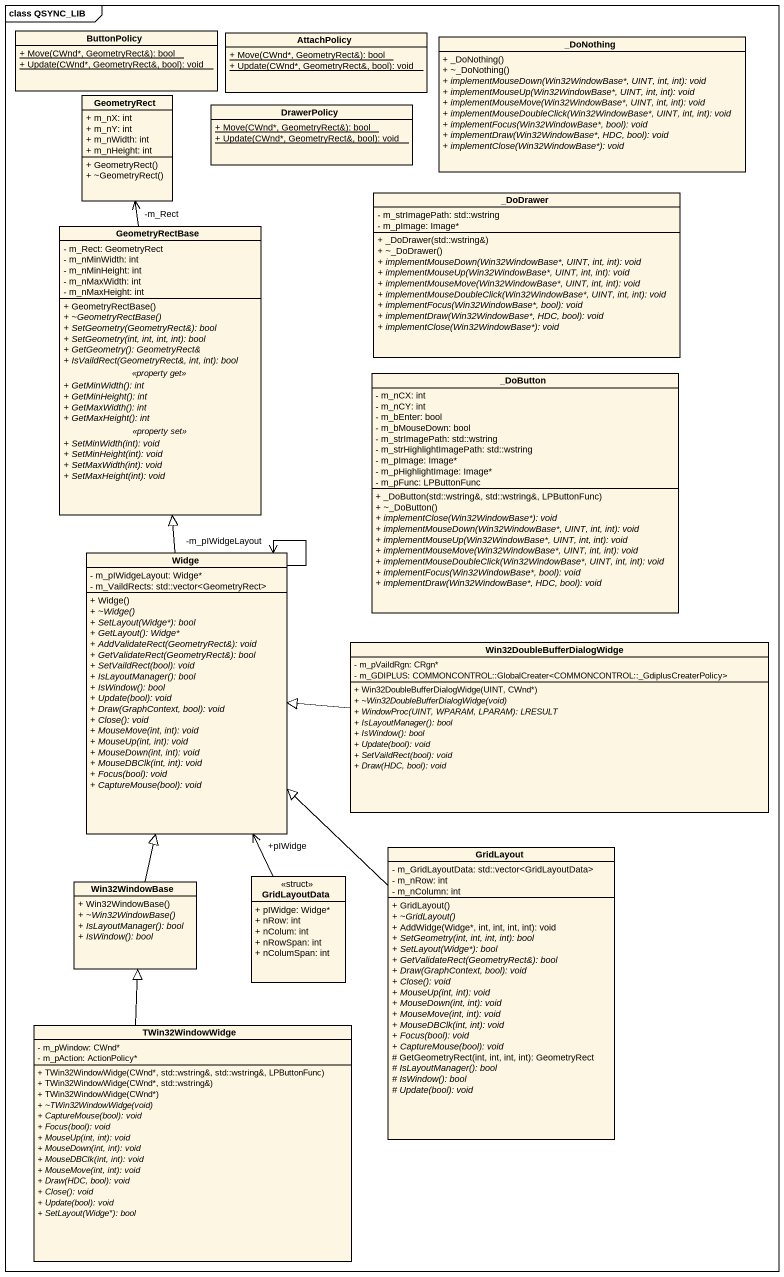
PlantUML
@startuml
mainframe class QSYNC_LIB
hide circle
hide empty members
skinparam classAttributeIconSize 0
class ButtonPolicy {
  {static} + Move(CWnd*, GeometryRect&): bool
  {static} + Update(CWnd*, GeometryRect&, bool): void
}
class AttachPolicy {
  {static} + Move(CWnd*, GeometryRect&): bool
  {static} + Update(CWnd*, GeometryRect&, bool): void
}
class "_DoNothing" as DoNothing {
  + _DoNothing()
  + ~_DoNothing()
  {abstract} + implementMouseDown(Win32WindowBase*, UINT, int, int): void
  {abstract} + implementMouseUp(Win32WindowBase*, UINT, int, int): void
  {abstract} + implementMouseMove(Win32WindowBase*, UINT, int, int): void
  {abstract} + implementMouseDoubleClick(Win32WindowBase*, UINT, int, int): void
  {abstract} + implementFocus(Win32WindowBase*, bool): void
  {abstract} + implementDraw(Win32WindowBase*, HDC, bool): void
  {abstract} + implementClose(Win32WindowBase*): void
}
class GeometryRect {
  + m_nX: int
  + m_nY: int
  + m_nWidth: int
  + m_nHeight: int
  + GeometryRect()
  + ~GeometryRect()
}
class DrawerPolicy {
  {static} + Move(CWnd*, GeometryRect&): bool
  {static} + Update(CWnd*, GeometryRect&, bool): void
}
class "_DoDrawer" as DoDrawer {
  - m_strImagePath: std::wstring
  - m_pImage: Image*
  + _DoDrawer(std::wstring&)
  + ~_DoDrawer()
  {abstract} + implementMouseDown(Win32WindowBase*, UINT, int, int): void
  {abstract} + implementMouseUp(Win32WindowBase*, UINT, int, int): void
  {abstract} + implementMouseMove(Win32WindowBase*, UINT, int, int): void
  {abstract} + implementMouseDoubleClick(Win32WindowBase*, UINT, int, int): void
  {abstract} + implementFocus(Win32WindowBase*, bool): void
  {abstract} + implementDraw(Win32WindowBase*, HDC, bool): void
  {abstract} + implementClose(Win32WindowBase*): void
}
class GeometryRectBase {
  - m_Rect: GeometryRect
  - m_nMinWidth: int
  - m_nMinHeight: int
  - m_nMaxWidth: int
  - m_nMaxHeight: int
  --
  + GeometryRectBase()
  {abstract} + ~GeometryRectBase()
  {abstract} + SetGeometry(GeometryRect&): bool
  {abstract} + SetGeometry(int, int, int, int): bool
  {abstract} + GetGeometry(): GeometryRect&
  {abstract} + IsVaildRect(GeometryRect&, int, int): bool
  .. <<property get>> ..
  {abstract} + GetMinWidth(): int
  {abstract} + GetMinHeight(): int
  {abstract} + GetMaxWidth(): int
  {abstract} + GetMaxHeight(): int
  .. <<property set>> ..
  {abstract} + SetMinWidth(int): void
  {abstract} + SetMinHeight(int): void
  {abstract} + SetMaxWidth(int): void
  {abstract} + SetMaxHeight(int): void
}
class "_DoButton" as DoButton {
  - m_nCX: int
  - m_nCY: int
  - m_bEnter: bool
  - m_bMouseDown: bool
  - m_strImagePath: std::wstring
  - m_strHighlightImagePath: std::wstring
  - m_pImage: Image*
  - m_pHighlightImage: Image*
  - m_pFunc: LPButtonFunc
  + _DoButton(std::wstring&, std::wstring&, LPButtonFunc)
  + ~_DoButton()
  {abstract} + implementClose(Win32WindowBase*): void
  {abstract} + implementMouseDown(Win32WindowBase*, UINT, int, int): void
  {abstract} + implementMouseUp(Win32WindowBase*, UINT, int, int): void
  {abstract} + implementMouseMove(Win32WindowBase*, UINT, int, int): void
  {abstract} + implementMouseDoubleClick(Win32WindowBase*, UINT, int, int): void
  {abstract} + implementFocus(Win32WindowBase*, bool): void
  {abstract} + implementDraw(Win32WindowBase*, HDC, bool): void
}
class Widge {
  - m_pIWidgeLayout: Widge*
  - m_VaildRects: std::vector<GeometryRect>
  + Widge()
  {abstract} + ~Widge()
  {abstract} + SetLayout(Widge*): bool
  {abstract} + GetLayout(): Widge*
  {abstract} + AddValidateRect(GeometryRect&): void
  {abstract} + GetValidateRect(GeometryRect&): bool
  {abstract} + SetVaildRect(bool): void
  {abstract} + IsLayoutManager(): bool
  {abstract} + IsWindow(): bool
  {abstract} + Update(bool): void
  {abstract} + Draw(GraphContext, bool): void
  {abstract} + Close(): void
  {abstract} + MouseMove(int, int): void
  {abstract} + MouseUp(int, int): void
  {abstract} + MouseDown(int, int): void
  {abstract} + MouseDBClk(int, int): void
  {abstract} + Focus(bool): void
  {abstract} + CaptureMouse(bool): void
}
class Win32DoubleBufferDialogWidge {
  - m_pVaildRgn: CRgn*
  - m_GDIPLUS: COMMONCONTROL::GlobalCreater<COMMONCONTROL::_GdiplusCreaterPolicy>
  + Win32DoubleBufferDialogWidge(UINT, CWnd*)
  {abstract} + ~Win32DoubleBufferDialogWidge(void)
  {abstract} + WindowProc(UINT, WPARAM, LPARAM): LRESULT
  {abstract} + IsLayoutManager(): bool
  {abstract} + IsWindow(): bool
  {abstract} + Update(bool): void
  {abstract} + SetVaildRect(bool): void
  {abstract} + Draw(HDC, bool): void
}
class GridLayout {
  - m_GridLayoutData: std::vector<GridLayoutData>
  - m_nRow: int
  - m_nColumn: int
  + GridLayout()
  {abstract} + ~GridLayout()
  + AddWidge(Widge*, int, int, int, int): void
  {abstract} + SetGeometry(int, int, int, int): bool
  {abstract} + SetLayout(Widge*): bool
  {abstract} + GetValidateRect(GeometryRect&): bool
  {abstract} + Draw(GraphContext, bool): void
  {abstract} + Close(): void
  {abstract} + MouseUp(int, int): void
  {abstract} + MouseDown(int, int): void
  {abstract} + MouseMove(int, int): void
  {abstract} + MouseDBClk(int, int): void
  {abstract} + Focus(bool): void
  {abstract} + CaptureMouse(bool): void
  # GetGeometryRect(int, int, int, int): GeometryRect
  {abstract} # IsLayoutManager(): bool
  {abstract} # IsWindow(): bool
  {abstract} # Update(bool): void
}
class Win32WindowBase {
  + Win32WindowBase()
  {abstract} + ~Win32WindowBase()
  {abstract} + IsLayoutManager(): bool
  {abstract} + IsWindow(): bool
}
class GridLayoutData <<struct>> {
  + pIWidge: Widge*
  + nRow: int
  + nColum: int
  + nRowSpan: int
  + nColumSpan: int
}
class TWin32WindowWidge {
  - m_pWindow: CWnd*
  - m_pAction: ActionPolicy*
  + TWin32WindowWidge(CWnd*, std::wstring&, std::wstring&, LPButtonFunc)
  + TWin32WindowWidge(CWnd*, std::wstring&)
  + TWin32WindowWidge(CWnd*)
  {abstract} + ~TWin32WindowWidge(void)
  {abstract} + CaptureMouse(bool): void
  {abstract} + Focus(bool): void
  {abstract} + MouseUp(int, int): void
  {abstract} + MouseDown(int, int): void
  {abstract} + MouseDBClk(int, int): void
  {abstract} + MouseMove(int, int): void
  {abstract} + Draw(HDC, bool): void
  {abstract} + Close(): void
  {abstract} + Update(bool): void
  {abstract} + SetLayout(Widge*): bool
}
GeometryRectBase -up-> "-m_Rect" GeometryRect
Widge -up-|> GeometryRectBase
Widge --> "-m_pIWidgeLayout" Widge
Win32DoubleBufferDialogWidge -left-|> Widge
GridLayout -up-|> Widge
Win32WindowBase -up-|> Widge
GridLayoutData -up-> "+pIWidge" Widge
TWin32WindowWidge -up-|> Win32WindowBase
@enduml
